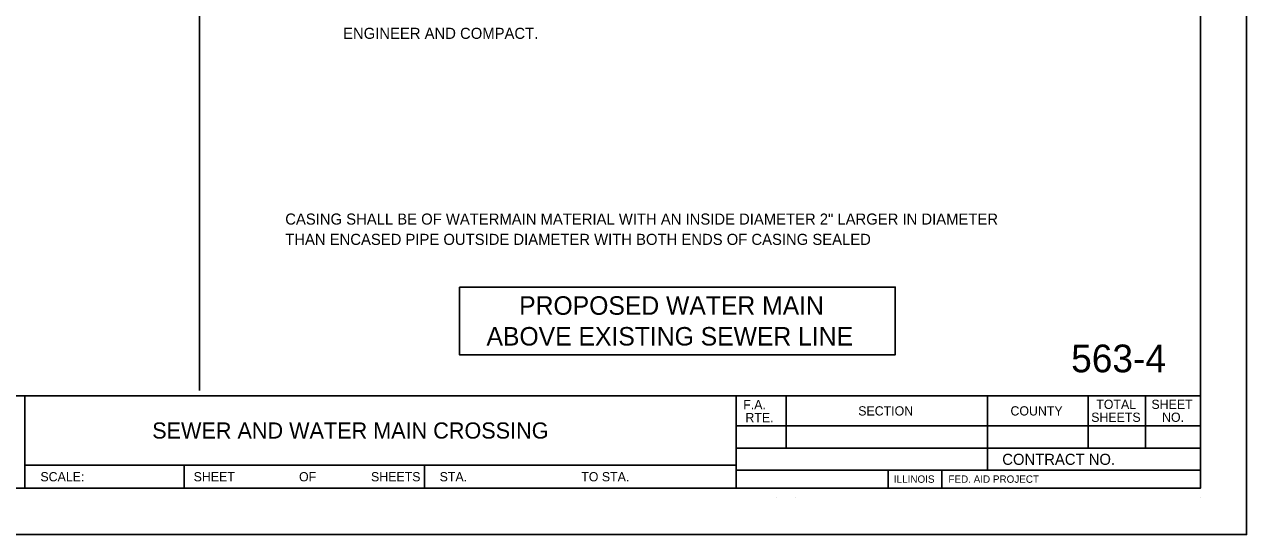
# Model space of a CAD drawing. Extents: x 2133490 to 2172050, y 2138301 to 2145980.
# Drawn here: x 2145349 to 2146011, y 2138301 to 2138577 of the extents above; entities that cross this region are included whole.
import ezdxf

# ---------------------------------------------------------------- set-up
doc = ezdxf.new("R2010")
doc.units = 0
for name, color, linetype in [('HS_Dimensions_and_Text', 7, 'Continuous'), ('RD_Pr_Roadway_Notes', 7, 'Continuous'), ('SH_General_Details', 7, 'Continuous'), ('SH_Printer_Plotting_Border', 7, 'Continuous')]:
    doc.layers.add(name, color=color, linetype=linetype)

msp = doc.modelspace()

# ---------------------------------------------------------------- linework, layer by layer
at = {"layer": 'RD_Pr_Roadway_Notes'}
msp.add_lwpolyline([(2145584.58, 2138434.47), (2145820.47, 2138434.47), (2145820.47, 2138397.96), (2145584.58, 2138397.96)], close=True, dxfattribs=at)
at = {"layer": 'SH_General_Details'}
for p, q in [((2146010.59, 2138300.71), (2146010.59, 2139400.71)), ((2145443.93, 2138378.53), (2145443.93, 2138906.15)), ((2144410.59, 2138375.71), (2145985.59, 2138375.71)), ((2145349.3, 2138375.71), (2145349.3, 2138325.71)), ((2145734.3, 2138375.71), (2145734.3, 2138325.71)), ((2145761.31, 2138375.71), (2145761.31, 2138347.45)), ((2145870.31, 2138375.71), (2145870.31, 2138335.45)), ((2145924.92, 2138375.71), (2145924.92, 2138347.45)), ((2145955.96, 2138375.71), (2145955.96, 2138347.45)), ((2145734.3, 2138359.45), (2145985.59, 2138359.45)), ((2145734.3, 2138347.45), (2145985.59, 2138347.45)), ((2145349.3, 2138338.21), (2145734.3, 2138338.21)), ((2145435.59, 2138338.21), (2145435.59, 2138325.71)), ((2145565.59, 2138338.21), (2145565.59, 2138325.71)), ((2145734.3, 2138335.45), (2145985.59, 2138335.45)), ((2145816.66, 2138335.45), (2145816.66, 2138325.71)), ((2145845.66, 2138335.45), (2145845.66, 2138325.71)), ((2145756.31, 2138320.71), (2145756.31, 2138320.71)), ((2145766.31, 2138320.71), (2145766.31, 2138320.71)), ((2145985.59, 2138320.71), (2145985.59, 2138320.71)), ((2146010.59, 2138300.71), (2144310.59, 2138300.71))]:
    msp.add_line(p, q, dxfattribs=at)
msp.add_lwpolyline([(2144410.59, 2139375.71), (2145985.59, 2139375.71), (2145985.59, 2138325.71), (2144410.59, 2138325.71)], close=True, dxfattribs=at)
at = {"layer": 'SH_Printer_Plotting_Border'}
msp.add_lwpolyline([(2144310.59, 2138300.71), (2146010.59, 2138300.71), (2146010.59, 2139400.71), (2144310.59, 2139400.71)], close=True, dxfattribs=at)

# ---------------------------------------------------------------- texts
at = {"layer": 'HS_Dimensions_and_Text'}
msp.add_text('ENGINEER AND COMPACT.', height=6, dxfattribs=at).set_placement((2145521.58, 2138568.72))
at = {"layer": 'RD_Pr_Roadway_Notes'}
for s, height, p in [('CASING SHALL BE OF WATERMAIN MATERIAL WITH AN INSIDE DIAMETER 2" LARGER IN DIAMETER', 6, (2145490.27, 2138468.29)), ('THAN ENCASED PIPE OUTSIDE DIAMETER WITH BOTH ENDS OF CASING SEALED', 6, (2145490.27, 2138457.31)), ('PROPOSED WATER MAIN', 10, (2145616.88, 2138419.54)), ('ABOVE EXISTING SEWER LINE', 10, (2145599.2, 2138402.9))]:
    msp.add_text(s, height=height, dxfattribs=at).set_placement(p)
at = {"layer": 'SH_General_Details'}
for s, height, p in [('563-4', 15, (2145915.66, 2138388.43)), ('F.A.  ', 5, (2145738.16, 2138368.45)), ('SECTION', 4.999, (2145800.41, 2138365.07)), ('COUNTY', 4.999, (2145882.81, 2138365.07)), ('TOTAL', 4.999, (2145929.26, 2138368.63)), ('SHEET', 4.999, (2145959.1, 2138368.63)), ('RTE.', 5, (2145739.32, 2138361.45)), ('SHEETS', 4.999, (2145926.51, 2138361.63)), ('NO.', 4.999, (2145964.86, 2138361.63)), ('SEWER AND WATER MAIN CROSSING', 8.75, (2145418.25, 2138352.58)), ('CONTRACT NO.      ', 6, (2145878.36, 2138338.38)), ('SCALE:          ', 5, (2145357.76, 2138329.46)), ('SHEET', 5, (2145440.69, 2138329.46)), ('OF', 5, (2145497.74, 2138329.46)), ('SHEETS', 5, (2145536.7, 2138329.46)), ('STA.', 5, (2145573.84, 2138329.46)), ('TO STA.', 5, (2145650.5, 2138329.46)), ('ILLINOIS', 4, (2145819.7, 2138328.68)), ('FED. AID PROJECT', 4, (2145849.22, 2138328.68))]:
    msp.add_text(s, height=height, dxfattribs=at).set_placement(p)

doc.saveas('drawing.dxf')
